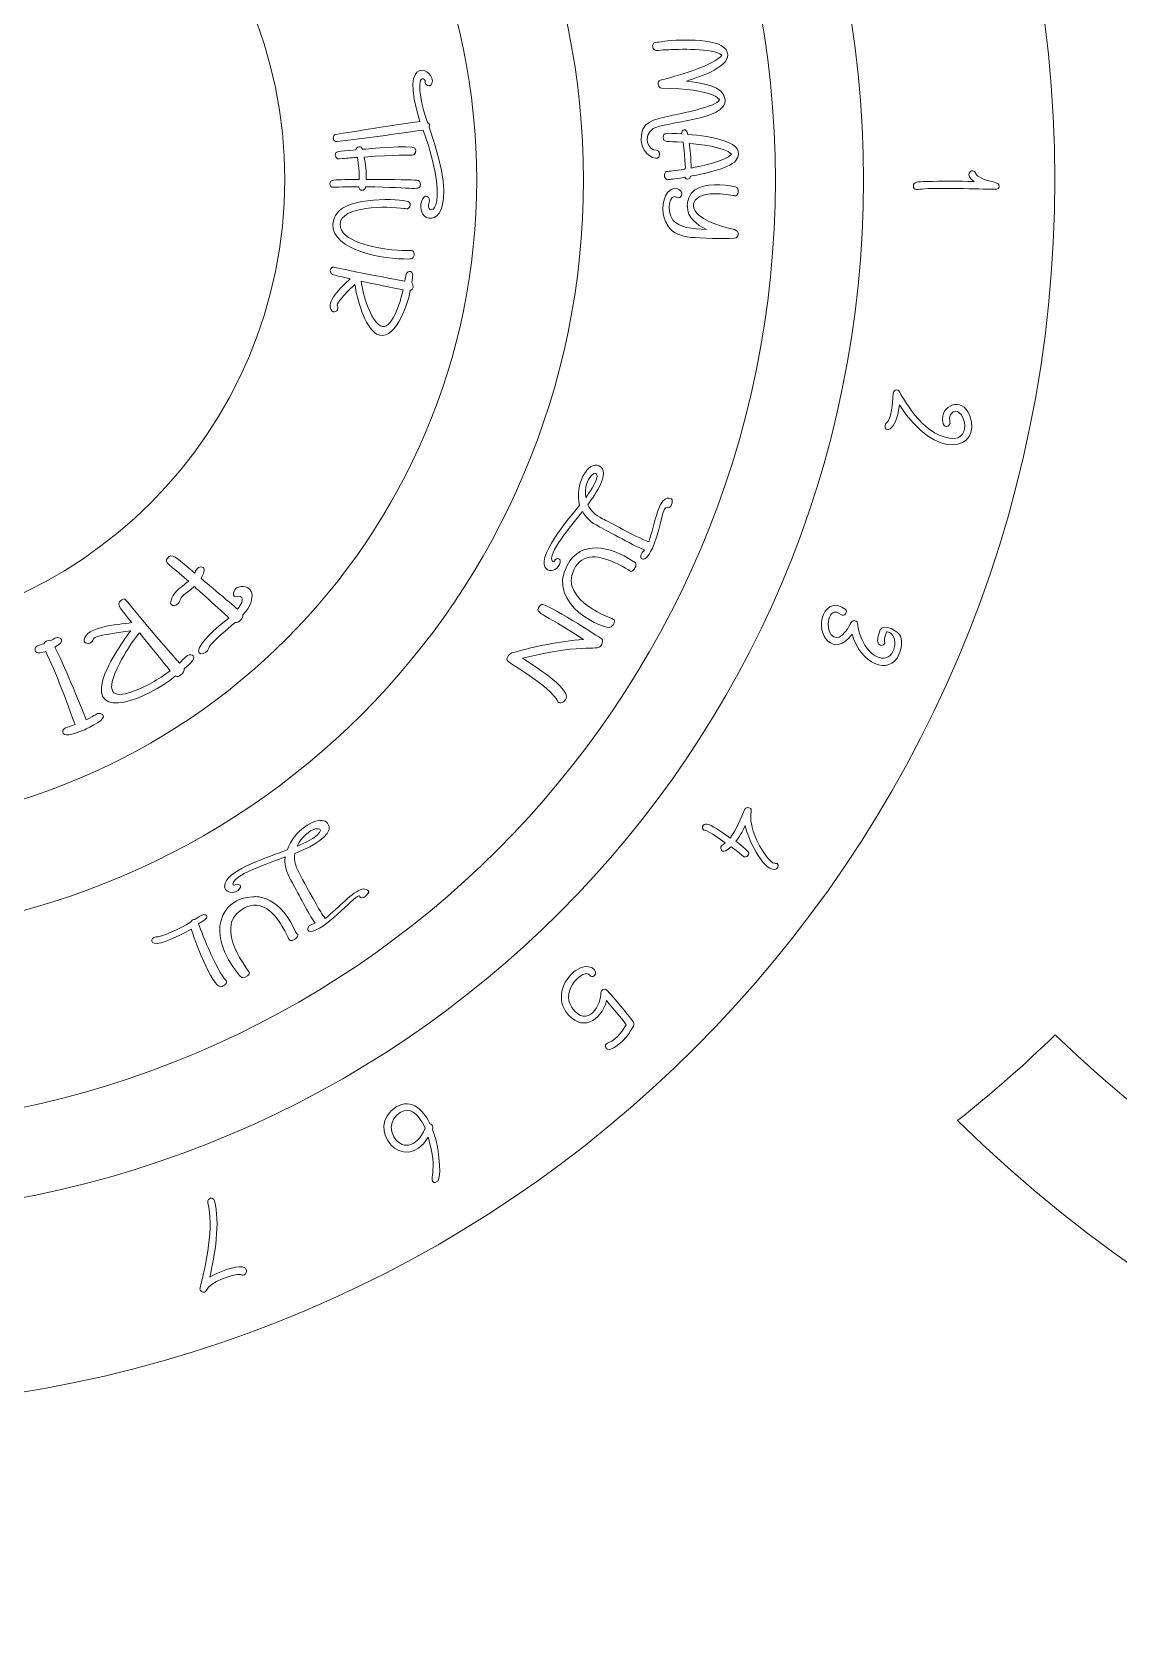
# Model space of a CAD drawing. Header units: inches. Extents: x 0.6 to 23.3, y -0.3 to 8.3.
# Drawn here: x 9.222 to 12.36, y -0.312 to 4.338 of the extents above; entities that cross this region are included whole.
import ezdxf

# ---------------------------------------------------------------- set-up
doc = ezdxf.new("R2010")
doc.units = ezdxf.units.IN
doc.header["$MEASUREMENT"] = 0
doc.layers.add('_U+0421_U+043B_U+043E_U+0439 1', color=7, linetype='Continuous')

msp = doc.modelspace()

# ---------------------------------------------------------------- linework, layer by layer
at = {"layer": '_U+0421_U+043B_U+043E_U+0439 1', "color": 1, "lineweight": 9, "true_color": 0xff0000}
for points in [[(8.6306, 0.3667), (6.6764, 0.3667), (5.0861, 1.9569), (5.0861, 3.9111), (5.0861, 5.8653), (6.6764, 7.4569), (8.6306, 7.4569), (10.5847, 7.4569), (12.175, 5.8667), (12.175, 3.9125), (12.1764, 1.9569), (10.5861, 0.3667), (8.6306, 0.3667)], [(8.6306, 6.9028), (6.9806, 6.9028), (5.6389, 5.5611), (5.6389, 3.9111), (5.6389, 2.2611), (6.9806, 0.9194), (8.6306, 0.9194), (10.2806, 0.9194), (11.6222, 2.2611), (11.6222, 3.9111), (11.6222, 5.5611), (10.2806, 6.9028), (8.6306, 6.9028)], [(8.6306, 1.175), (7.1208, 1.175), (5.8931, 2.4028), (5.8931, 3.9125), (5.8931, 5.4222), (7.1222, 6.6486), (8.6306, 6.6486), (10.1403, 6.6486), (11.3681, 5.4208), (11.3681, 3.9111), (11.3681, 2.4014), (10.1403, 1.175), (8.6306, 1.175)], [(8.6306, 6.0944), (7.4264, 6.0944), (6.4472, 5.1153), (6.4472, 3.9111), (6.4472, 2.7069), (7.4264, 1.7278), (8.6306, 1.7278), (9.8347, 1.7278), (10.8139, 2.7083), (10.8139, 3.9111), (10.8139, 5.1139), (9.8347, 6.0944), (8.6306, 6.0944)], [(8.6306, 2.0361), (7.5972, 2.0361), (6.7556, 2.8778), (6.7556, 3.9111), (6.7556, 4.9444), (7.5972, 5.7861), (8.6306, 5.7861), (9.6639, 5.7861), (10.5056, 4.9444), (10.5056, 3.9111), (10.5056, 2.8778), (9.6653, 2.0361), (8.6306, 2.0361)], [(8.6306, 5.2333), (7.9014, 5.2333), (7.3097, 4.6403), (7.3097, 3.9125), (7.3097, 3.1847), (7.9028, 2.5917), (8.6306, 2.5917), (9.3597, 2.5917), (9.9514, 3.1847), (9.9514, 3.9125), (9.9514, 4.6403), (9.3597, 5.2333), (8.6306, 5.2333)], [(17.1111, 1.4431), (15.7333, 0.1056), (13.5528, 0.1069), (12.1764, 1.4431), (12.0861, 1.3556), (11.9931, 1.2736), (11.8944, 1.1958), (13.4153, -0.3028), (15.8639, -0.3125), (17.3944, 1.1958), (17.2958, 1.2736), (17.2014, 1.3556), (17.1111, 1.4431)]]:
    msp.add_open_spline(points, degree=3, knots=[0, 0, 0, 0, 1, 1, 1, 2, 2, 2, 3, 3, 3, 4, 4, 4, 4], dxfattribs=at)
at = {"layer": '_U+0421_U+043B_U+043E_U+0439 1', "lineweight": 0}
for points, knots in [([(10.3639, 4.0778), (10.3306, 4.1708), (10.3389, 4.2194), (10.3569, 4.1986), (10.3542, 4.1847), (10.3708, 4.1764), (10.3764, 4.1903), (10.3903, 4.2319), (10.2764, 4.2833), (10.3417, 4.0806), (10.2625, 4.0694), (10.2194, 4.0625), (10.0986, 4.0431), (10.0958, 4.0431), (10.0944, 4.0417), (10.0931, 4.0389), (10.0875, 4.0306), (10.0958, 4.0208), (10.1028, 4.0222), (10.1903, 4.0333), (10.2639, 4.0431), (10.3514, 4.0556), (10.4403, 3.8014), (10.3528, 3.8042), (10.3681, 3.8472), (10.3708, 3.8542), (10.3681, 3.8611), (10.3625, 3.8639), (10.3486, 3.8708), (10.3375, 3.8347), (10.35, 3.8125), (10.3708, 3.7806), (10.4639, 3.7972), (10.3681, 4.0639), (10.3708, 4.0681), (10.3694, 4.075), (10.3639, 4.0778)], [0, 0, 0, 0, 1, 1, 1, 2, 2, 2, 3, 3, 3, 4, 4, 4, 5, 5, 5, 6, 6, 6, 7, 7, 7, 8, 8, 8, 9, 9, 9, 10, 10, 10, 11, 11, 11, 12, 12, 12, 12]), ([(11.0208, 4.3083), (11.0153, 4.3083), (11.0125, 4.3014), (11.0139, 4.2958), (11.0167, 4.2806), (11.0278, 4.2861), (11.0528, 4.2875), (11.0875, 4.2889), (11.1875, 4.2931), (11.2139, 4.2722), (11.1958, 4.2431), (11.0694, 4.2069), (11.0361, 4.2), (11.0264, 4.1972), (11.0278, 4.1778), (11.0389, 4.1764), (11.1944, 4.175), (11.2056, 4.1431), (11.2069, 4.1431), (11.1972, 4.1222), (11.0903, 4.1028), (11.0653, 4.0972), (11.0167, 4.0861), (10.9778, 4.0806), (10.9806, 4.025), (10.9847, 3.9819), (11.025, 3.9667), (11.0319, 3.9778), (11.0361, 3.9847), (11.0333, 3.9972), (11.025, 3.9972), (11, 3.9958), (10.9833, 4.0389), (11.0153, 4.0597), (11.0486, 4.0806), (11.2278, 4.0833), (11.2236, 4.1431), (11.2208, 4.1833), (11.1542, 4.1917), (11.1111, 4.1972), (11.1514, 4.2097), (11.2444, 4.2403), (11.2292, 4.2806), (11.2167, 4.3236), (11.0931, 4.3167), (11.0486, 4.3125), (11.0319, 4.3097), (11.0292, 4.3097), (11.0208, 4.3083)], [0, 0, 0, 0, 1, 1, 1, 2, 2, 2, 3, 3, 3, 4, 4, 4, 5, 5, 5, 6, 6, 6, 7, 7, 7, 8, 8, 8, 9, 9, 9, 10, 10, 10, 11, 11, 11, 12, 12, 12, 13, 13, 13, 14, 14, 14, 15, 15, 15, 16, 16, 16, 16]), ([(11.0875, 3.9403), (11.0528, 3.9347), (11.0528, 3.9375), (11.05, 3.9319), (11.0431, 3.9222), (11.0528, 3.9097), (11.0583, 3.9125), (11.0667, 3.9139), (11.0694, 3.9125), (11.1069, 3.9194), (11.1097, 3.9111), (11.1208, 3.9111), (11.1236, 3.9222), (11.1403, 3.9264), (11.2347, 3.9417), (11.2542, 3.9681), (11.2917, 4.0208), (11.1806, 4.0389), (11.1153, 4.0431), (11.1111, 4.0639), (11.0972, 4.0569), (11.0972, 4.0444), (11.0528, 4.0472), (11.0444, 4.0486), (11.0444, 4.0347), (11.0444, 4.0194), (11.0528, 4.0236), (11.1014, 4.0208), (11.1028, 4.0111), (11.1042, 3.9986), (11.1056, 3.9861), (11.1097, 3.9319), (11.1125, 3.9444), (11.0875, 3.9403)], [0, 0, 0, 0, 1, 1, 1, 2, 2, 2, 3, 3, 3, 4, 4, 4, 5, 5, 5, 6, 6, 6, 7, 7, 7, 8, 8, 8, 9, 9, 9, 10, 10, 10, 11, 11, 11, 11]), ([(10.0819, 3.9), (10.0819, 3.8944), (10.0861, 3.8903), (10.0917, 3.8903), (10.1111, 3.8917), (10.1444, 3.8917), (10.1653, 3.8917), (10.1653, 3.8792), (10.1833, 3.8778), (10.1847, 3.8917), (10.3347, 3.8903), (10.3417, 3.8792), (10.3431, 3.8986), (10.3431, 3.9056), (10.3403, 3.9111), (10.3333, 3.9111), (10.3181, 3.9111), (10.2764, 3.9139), (10.1861, 3.9125), (10.1875, 3.9347), (10.1847, 3.9583), (10.1806, 3.9778), (10.2708, 3.9847), (10.3125, 3.9833), (10.3194, 3.9833), (10.3292, 3.9833), (10.3333, 3.9958), (10.3264, 4.0042), (10.3194, 4.0125), (10.1861, 4.0014), (10.1764, 4), (10.1722, 4.0111), (10.1583, 4.0083), (10.1569, 3.9986), (10.1014, 3.9917), (10.0986, 3.9972), (10.0972, 3.9819), (10.0986, 3.9764), (10.1028, 3.9722), (10.1083, 3.9722), (10.1333, 3.975), (10.1375, 3.975), (10.1611, 3.9764), (10.1653, 3.9556), (10.1667, 3.9333), (10.1667, 3.9125), (10.1514, 3.9125), (10.1375, 3.9125), (10.125, 3.9125), (10.0972, 3.9111), (10.0819, 3.9139), (10.0819, 3.9)], [0, 0, 0, 0, 1, 1, 1, 2, 2, 2, 3, 3, 3, 4, 4, 4, 5, 5, 5, 6, 6, 6, 7, 7, 7, 8, 8, 8, 9, 9, 9, 10, 10, 10, 11, 11, 11, 12, 12, 12, 13, 13, 13, 14, 14, 14, 15, 15, 15, 16, 16, 16, 17, 17, 17, 17]), ([(11.2417, 3.9861), (11.2236, 3.9653), (11.1514, 3.9514), (11.125, 3.9458), (11.125, 3.9681), (11.1208, 4.0069), (11.1194, 4.0167), (11.1472, 4.0153), (11.2208, 4.0069), (11.2417, 3.9861)], [0, 0, 0, 0, 1, 1, 1, 2, 2, 2, 3, 3, 3, 3]), ([(11.9583, 3.9194), (11.9417, 3.9292), (11.95, 3.9306), (11.9431, 3.9361), (11.9319, 3.9444), (11.9139, 3.925), (11.9417, 3.9069), (11.8972, 3.9083), (11.8486, 3.9083), (11.8042, 3.9069), (11.7778, 3.9069), (11.7667, 3.9056), (11.7667, 3.8944), (11.7667, 3.8792), (11.7806, 3.8847), (11.7986, 3.8861), (11.8514, 3.8889), (11.9778, 3.8847), (12.0042, 3.8847), (12.0097, 3.8847), (12.0139, 3.8889), (12.0139, 3.8931), (12.0153, 3.9083), (11.9889, 3.9028), (11.9583, 3.9194)], [0, 0, 0, 0, 1, 1, 1, 2, 2, 2, 3, 3, 3, 4, 4, 4, 5, 5, 5, 6, 6, 6, 7, 7, 7, 8, 8, 8, 8]), ([(10.2958, 3.8292), (10.3014, 3.8292), (10.3042, 3.8264), (10.3097, 3.8306), (10.3139, 3.8347), (10.3153, 3.8431), (10.3111, 3.8472), (10.3042, 3.8569), (10.1542, 3.8653), (10.1083, 3.8222), (10.0903, 3.8042), (10.0917, 3.7861), (10.0903, 3.7833), (10.0889, 3.7083), (10.2347, 3.6819), (10.3097, 3.6833), (10.3153, 3.6847), (10.3181, 3.6819), (10.3222, 3.6875), (10.3278, 3.6944), (10.325, 3.7042), (10.3208, 3.7069), (10.3153, 3.7097), (10.3083, 3.7056), (10.2611, 3.7097), (10.2125, 3.7153), (10.1097, 3.7347), (10.1111, 3.7833), (10.1125, 3.8375), (10.2472, 3.8361), (10.2958, 3.8292)], [0, 0, 0, 0, 1, 1, 1, 2, 2, 2, 3, 3, 3, 4, 4, 4, 5, 5, 5, 6, 6, 6, 7, 7, 7, 8, 8, 8, 9, 9, 9, 10, 10, 10, 10]), ([(11.25, 3.7431), (11.2639, 3.7444), (11.2653, 3.7639), (11.25, 3.7681), (11.2472, 3.7694), (11.1792, 3.7819), (11.1472, 3.8097), (11.1111, 3.8417), (11.1361, 3.8875), (11.2458, 3.8667), (11.25, 3.8667), (11.2528, 3.8639), (11.2569, 3.8681), (11.2611, 3.8722), (11.2625, 3.8806), (11.2597, 3.8861), (11.2569, 3.8917), (11.2528, 3.8917), (11.2375, 3.8944), (11.2014, 3.9), (11.1472, 3.9014), (11.125, 3.8722), (11.1125, 3.8556), (11.1139, 3.8361), (11.1139, 3.8347), (11.1139, 3.8028), (11.1403, 3.7833), (11.1694, 3.7681), (11.1278, 3.7708), (11.0903, 3.7736), (11.0722, 3.7958), (11.0514, 3.8222), (11.0625, 3.875), (11.0847, 3.8611), (11.0903, 3.8583), (11.0944, 3.8625), (11.0972, 3.8667), (11.1028, 3.8847), (11.075, 3.8972), (11.0569, 3.875), (11.0389, 3.8514), (11.0389, 3.8069), (11.0583, 3.7778), (11.0736, 3.7556), (11.0958, 3.75), (11.1236, 3.7458), (11.1542, 3.7444), (11.2181, 3.7403), (11.25, 3.7431)], [0, 0, 0, 0, 1, 1, 1, 2, 2, 2, 3, 3, 3, 4, 4, 4, 5, 5, 5, 6, 6, 6, 7, 7, 7, 8, 8, 8, 9, 9, 9, 10, 10, 10, 11, 11, 11, 12, 12, 12, 13, 13, 13, 14, 14, 14, 15, 15, 15, 16, 16, 16, 16]), ([(10.3139, 3.5917), (10.3236, 3.5944), (10.325, 3.6097), (10.3181, 3.6153), (10.3194, 3.6236), (10.3208, 3.6361), (10.3208, 3.6361), (10.3208, 3.6417), (10.3181, 3.6486), (10.3111, 3.6472), (10.3, 3.6458), (10.3014, 3.6347), (10.2986, 3.6194), (10.0833, 3.6583), (10.0944, 3.6625), (10.0875, 3.6583), (10.0806, 3.6542), (10.0806, 3.6431), (10.0889, 3.6389), (10.0958, 3.6361), (10.1208, 3.6306), (10.1403, 3.6264), (10.1153, 3.6014), (10.0667, 3.5597), (10.0875, 3.5333), (10.0958, 3.525), (10.1111, 3.5375), (10.1028, 3.5486), (10.1042, 3.55), (10.0944, 3.5542), (10.1542, 3.6097), (10.1597, 3.5681), (10.1819, 3.4889), (10.2167, 3.4667), (10.2653, 3.4389), (10.3056, 3.5458), (10.3139, 3.5917)], [0, 0, 0, 0, 1, 1, 1, 2, 2, 2, 3, 3, 3, 4, 4, 4, 5, 5, 5, 6, 6, 6, 7, 7, 7, 8, 8, 8, 9, 9, 9, 10, 10, 10, 11, 11, 11, 12, 12, 12, 12]), ([(10.2278, 3.4903), (10.1986, 3.5069), (10.1778, 3.5778), (10.1722, 3.6194), (10.2236, 3.6083), (10.2181, 3.6097), (10.2931, 3.5944), (10.2861, 3.5583), (10.2583, 3.4722), (10.2278, 3.4903)], [0, 0, 0, 0, 1, 1, 1, 2, 2, 2, 3, 3, 3, 3]), ([(11.8514, 3.2125), (11.8528, 3.2083), (11.8528, 3.2069), (11.8528, 3.2069), (11.8583, 3.1931), (11.875, 3.2014), (11.8722, 3.2125), (11.8722, 3.2167), (11.8667, 3.2306), (11.8819, 3.2417), (11.9139, 3.2597), (11.9472, 3.1417), (11.8556, 3.1694), (11.7764, 3.1931), (11.7306, 3.3), (11.7222, 3.3042), (11.7181, 3.3069), (11.7083, 3.3042), (11.7083, 3.2958), (11.7056, 3.2097), (11.6875, 3.2139), (11.6847, 3.2028), (11.6806, 3.1833), (11.7153, 3.1764), (11.7264, 3.2625), (11.8306, 3.0944), (11.9653, 3.1319), (11.9292, 3.2306), (11.9069, 3.2903), (11.8431, 3.2597), (11.8514, 3.2125)], [0, 0, 0, 0, 1, 1, 1, 2, 2, 2, 3, 3, 3, 4, 4, 4, 5, 5, 5, 6, 6, 6, 7, 7, 7, 8, 8, 8, 9, 9, 9, 10, 10, 10, 10]), ([(11.0681, 2.9903), (11.0319, 3.0097), (11.0194, 2.9139), (11.0028, 2.8667), (10.9611, 2.8819), (10.8875, 2.925), (10.8694, 2.9333), (10.8472, 2.9444), (10.8333, 2.9583), (10.8264, 2.9736), (10.8486, 3.0042), (10.8931, 3.0681), (10.8597, 3.0861), (10.8292, 3.1028), (10.7861, 3.0319), (10.8028, 2.9722), (10.775, 2.9375), (10.6681, 2.8153), (10.7097, 2.7861), (10.7181, 2.7806), (10.7347, 2.7819), (10.7444, 2.8014), (10.7528, 2.8181), (10.7375, 2.825), (10.7292, 2.8097), (10.7264, 2.8083), (10.7236, 2.8097), (10.7222, 2.8139), (10.7153, 2.8417), (10.7917, 2.9292), (10.8111, 2.9542), (10.8208, 2.9361), (10.8361, 2.9222), (10.8583, 2.9111), (10.8722, 2.9042), (10.9528, 2.8583), (10.9903, 2.8431), (10.9889, 2.8417), (10.9875, 2.8403), (10.9861, 2.8389), (10.9681, 2.8208), (10.9903, 2.7889), (11.0181, 2.8611), (11.0375, 2.9097), (11.0431, 2.9722), (11.0556, 2.9653), (11.0681, 2.9597), (11.0736, 2.9875), (11.0681, 2.9903)], [0, 0, 0, 0, 1, 1, 1, 2, 2, 2, 3, 3, 3, 4, 4, 4, 5, 5, 5, 6, 6, 6, 7, 7, 7, 8, 8, 8, 9, 9, 9, 10, 10, 10, 11, 11, 11, 12, 12, 12, 13, 13, 13, 14, 14, 14, 15, 15, 15, 16, 16, 16, 16]), ([(10.8528, 3.0514), (10.85, 3.0361), (10.8292, 3.0069), (10.8208, 2.9944), (10.8111, 3.0542), (10.8597, 3.0819), (10.8528, 3.0514)], [0, 0, 0, 0, 1, 1, 1, 2, 2, 2, 2]), ([(10.9569, 2.8111), (10.8917, 2.8542), (10.8069, 2.8736), (10.7667, 2.7986), (10.7056, 2.6861), (10.8764, 2.6083), (10.8944, 2.6208), (10.9028, 2.6278), (10.9056, 2.6389), (10.9028, 2.6417), (10.9014, 2.6444), (10.7431, 2.6958), (10.7861, 2.7861), (10.8111, 2.8375), (10.8611, 2.8278), (10.9125, 2.8028), (10.9528, 2.7833), (10.9486, 2.7778), (10.9556, 2.7833), (10.9639, 2.7889), (10.9694, 2.8028), (10.9625, 2.8083), (10.9611, 2.8083), (10.9583, 2.8111), (10.9569, 2.8111)], [0, 0, 0, 0, 1, 1, 1, 2, 2, 2, 3, 3, 3, 4, 4, 4, 5, 5, 5, 6, 6, 6, 7, 7, 7, 8, 8, 8, 8]), ([(9.7139, 2.575), (9.6819, 2.5333), (9.7278, 2.5375), (9.7319, 2.5597), (9.7333, 2.5708), (9.7833, 2.6125), (9.8083, 2.6333), (9.8194, 2.6319), (9.8319, 2.6458), (9.8306, 2.6556), (9.875, 2.7042), (9.8583, 2.7472), (9.8181, 2.7361), (9.8069, 2.7333), (9.7986, 2.7153), (9.8056, 2.7097), (9.8111, 2.7042), (9.8181, 2.7125), (9.8236, 2.7083), (9.8361, 2.7014), (9.8236, 2.6833), (9.8153, 2.6722), (9.8139, 2.6736), (9.7111, 2.7597), (9.7097, 2.7611), (9.7125, 2.7667), (9.7222, 2.7833), (9.7181, 2.7903), (9.7153, 2.7944), (9.7083, 2.7944), (9.7097, 2.7944), (9.6986, 2.7944), (9.6944, 2.7833), (9.6917, 2.7764), (9.6333, 2.8264), (9.625, 2.8333), (9.6139, 2.8208), (9.6139, 2.8208), (9.6153, 2.8194), (9.6153, 2.8194), (9.6153, 2.8194), (9.6139, 2.8208), (9.6139, 2.8208), (9.6, 2.8056), (9.6181, 2.8042), (9.6736, 2.7528), (9.6458, 2.7306), (9.6292, 2.7208), (9.6222, 2.6944), (9.6181, 2.6778), (9.6444, 2.6792), (9.6486, 2.6972), (9.6514, 2.7097), (9.6597, 2.7125), (9.6903, 2.7375), (9.6917, 2.7361), (9.7889, 2.6486), (9.7903, 2.6472), (9.7806, 2.6389), (9.7333, 2.6014), (9.7139, 2.575)], [0, 0, 0, 0, 1, 1, 1, 2, 2, 2, 3, 3, 3, 4, 4, 4, 5, 5, 5, 6, 6, 6, 7, 7, 7, 8, 8, 8, 9, 9, 9, 10, 10, 10, 11, 11, 11, 12, 12, 12, 13, 13, 13, 14, 14, 14, 15, 15, 15, 16, 16, 16, 17, 17, 17, 18, 18, 18, 19, 19, 19, 20, 20, 20, 20]), ([(9.6528, 2.4833), (9.6528, 2.4833), (9.6514, 2.4847), (9.6514, 2.4847), (9.6514, 2.4847), (9.6514, 2.4847), (9.6514, 2.4847), (9.6514, 2.4847), (9.6528, 2.4833), (9.6528, 2.4833), (9.6583, 2.4875), (9.6625, 2.4944), (9.6611, 2.5), (9.6847, 2.5208), (9.6875, 2.525), (9.6889, 2.5306), (9.6889, 2.5347), (9.6875, 2.5375), (9.6847, 2.5389), (9.6722, 2.5458), (9.6611, 2.5292), (9.6472, 2.5167), (9.4639, 2.7236), (9.5, 2.7056), (9.4778, 2.6972), (9.4639, 2.6861), (9.4778, 2.6736), (9.5097, 2.6333), (9.4653, 2.6264), (9.3778, 2.6222), (9.3722, 2.5833), (9.3708, 2.5736), (9.3861, 2.5694), (9.3944, 2.5778), (9.4042, 2.5875), (9.3778, 2.5931), (9.5069, 2.6097), (9.4778, 2.5722), (9.4389, 2.5111), (9.4264, 2.4681), (9.3931, 2.35), (9.5528, 2.4111), (9.6361, 2.4792), (9.6403, 2.4764), (9.6458, 2.4778), (9.6528, 2.4833)], [0, 0, 0, 0, 1, 1, 1, 2, 2, 2, 3, 3, 3, 4, 4, 4, 5, 5, 5, 6, 6, 6, 7, 7, 7, 8, 8, 8, 9, 9, 9, 10, 10, 10, 11, 11, 11, 12, 12, 12, 13, 13, 13, 14, 14, 14, 15, 15, 15, 15]), ([(10.7639, 2.4153), (10.775, 2.4444), (10.6639, 2.5139), (10.6375, 2.5306), (10.8333, 2.5792), (10.8542, 2.5458), (10.8667, 2.5708), (10.8694, 2.5764), (10.8708, 2.5833), (10.8667, 2.5861), (10.8611, 2.5903), (10.7042, 2.6917), (10.6931, 2.6861), (10.6903, 2.6847), (10.6875, 2.6819), (10.6861, 2.6792), (10.6736, 2.6597), (10.6875, 2.6667), (10.8139, 2.5847), (10.7444, 2.5792), (10.675, 2.5653), (10.6069, 2.5458), (10.5986, 2.5431), (10.5931, 2.5319), (10.5931, 2.5264), (10.5931, 2.5181), (10.6542, 2.4889), (10.7069, 2.4431), (10.7167, 2.4347), (10.7361, 2.4167), (10.7403, 2.4042), (10.7458, 2.3972), (10.7597, 2.4042), (10.7639, 2.4153)], [0, 0, 0, 0, 1, 1, 1, 2, 2, 2, 3, 3, 3, 4, 4, 4, 5, 5, 5, 6, 6, 6, 7, 7, 7, 8, 8, 8, 9, 9, 9, 10, 10, 10, 11, 11, 11, 11]), ([(11.6708, 2.6125), (11.6458, 2.5556), (11.6903, 2.5611), (11.6833, 2.5806), (11.6833, 2.5889), (11.6833, 2.5917), (11.6889, 2.6056), (11.6903, 2.6069), (11.6903, 2.6083), (11.6917, 2.6069), (11.7292, 2.5986), (11.7139, 2.5236), (11.675, 2.5306), (11.6486, 2.5347), (11.6278, 2.5611), (11.6167, 2.5875), (11.6014, 2.6222), (11.6111, 2.6375), (11.5972, 2.6389), (11.5833, 2.6417), (11.5875, 2.6222), (11.5611, 2.5972), (11.5389, 2.5764), (11.5125, 2.6056), (11.5222, 2.6431), (11.5264, 2.6611), (11.5389, 2.6708), (11.5569, 2.6569), (11.5681, 2.6486), (11.5792, 2.6653), (11.5694, 2.6722), (11.5444, 2.6917), (11.5194, 2.6833), (11.5069, 2.6569), (11.4819, 2.5986), (11.5389, 2.5292), (11.5903, 2.6), (11.6111, 2.5153), (11.6986, 2.4778), (11.725, 2.5417), (11.7319, 2.5583), (11.7361, 2.5764), (11.7292, 2.5944), (11.7264, 2.6056), (11.6806, 2.6347), (11.6708, 2.6125)], [0, 0, 0, 0, 1, 1, 1, 2, 2, 2, 3, 3, 3, 4, 4, 4, 5, 5, 5, 6, 6, 6, 7, 7, 7, 8, 8, 8, 9, 9, 9, 10, 10, 10, 11, 11, 11, 12, 12, 12, 13, 13, 13, 14, 14, 14, 15, 15, 15, 15]), ([(9.4181, 2.3708), (9.4069, 2.3722), (9.4069, 2.3667), (9.3778, 2.3528), (9.3583, 2.4042), (9.3125, 2.5139), (9.2875, 2.5625), (9.3236, 2.5806), (9.3014, 2.5944), (9.2889, 2.5889), (9.2889, 2.5889), (9.2792, 2.5833), (9.2736, 2.5806), (9.2667, 2.5833), (9.2583, 2.5792), (9.2556, 2.5722), (9.2431, 2.5681), (9.2292, 2.5667), (9.2306, 2.5542), (9.2319, 2.5389), (9.2556, 2.5486), (9.2611, 2.55), (9.2903, 2.4903), (9.3236, 2.4014), (9.3458, 2.3389), (9.3389, 2.3361), (9.3319, 2.3347), (9.325, 2.3319), (9.3042, 2.3278), (9.3056, 2.3042), (9.3292, 2.3097), (9.3319, 2.3097), (9.3708, 2.3208), (9.3778, 2.3264), (9.4056, 2.3403), (9.4472, 2.3611), (9.4181, 2.3708)], [0, 0, 0, 0, 1, 1, 1, 2, 2, 2, 3, 3, 3, 4, 4, 4, 5, 5, 5, 6, 6, 6, 7, 7, 7, 8, 8, 8, 9, 9, 9, 10, 10, 10, 11, 11, 11, 12, 12, 12, 12]), ([(9.5097, 2.4333), (9.4556, 2.4153), (9.4292, 2.4278), (9.475, 2.5167), (9.4889, 2.5431), (9.5083, 2.575), (9.5319, 2.6042), (9.5639, 2.5639), (9.5667, 2.5611), (9.6208, 2.4944), (9.5861, 2.4694), (9.55, 2.4472), (9.5097, 2.4333)], [0, 0, 0, 0, 1, 1, 1, 2, 2, 2, 3, 3, 3, 4, 4, 4, 4]), ([(11.3653, 1.9389), (11.3542, 1.9375), (11.3306, 1.975), (11.3222, 1.9889), (11.2764, 2.0764), (11.3111, 2.0944), (11.2917, 2.0986), (11.2847, 2.1014), (11.2792, 2.0944), (11.2792, 2.0931), (11.2694, 2.0694), (11.2569, 2.0375), (11.2375, 2.0111), (11.2236, 2.0208), (11.1917, 2.0444), (11.1764, 2.05), (11.1597, 2.0556), (11.1542, 2.0431), (11.1597, 2.0361), (11.1653, 2.0292), (11.1597, 2.0444), (11.2236, 1.9972), (11.2153, 1.9889), (11.2125, 1.9917), (11.2111, 1.9861), (11.2083, 1.9764), (11.2167, 1.9625), (11.2403, 1.9861), (11.2847, 1.9528), (11.2736, 1.9569), (11.2819, 1.9569), (11.2875, 1.9569), (11.2917, 1.9625), (11.2917, 1.9681), (11.2903, 1.975), (11.2597, 1.9972), (11.2542, 2.0014), (11.2681, 2.0194), (11.2764, 2.0375), (11.2806, 2.0472), (11.2889, 2.0111), (11.3292, 1.9208), (11.3653, 1.9208), (11.375, 1.9208), (11.3792, 1.9319), (11.3736, 1.9375), (11.3694, 1.9389), (11.3667, 1.9375), (11.3653, 1.9389)], [0, 0, 0, 0, 1, 1, 1, 2, 2, 2, 3, 3, 3, 4, 4, 4, 5, 5, 5, 6, 6, 6, 7, 7, 7, 8, 8, 8, 9, 9, 9, 10, 10, 10, 11, 11, 11, 12, 12, 12, 13, 13, 13, 14, 14, 14, 15, 15, 15, 16, 16, 16, 16]), ([(10.175, 1.8639), (10.1472, 1.8569), (10.1069, 1.8097), (10.0681, 1.7792), (10.0597, 1.7903), (10.0514, 1.8042), (10.0431, 1.8194), (9.9875, 1.9181), (9.975, 1.9361), (9.9806, 1.9667), (10.0139, 1.9806), (10.0694, 2.0042), (10.0792, 2.0361), (10.0819, 2.0444), (10.0764, 2.0583), (10.0639, 2.0611), (10.0361, 2.0681), (9.9778, 2.0333), (9.9597, 1.9778), (9.9042, 1.9556), (9.7944, 1.9236), (9.7792, 1.8806), (9.7694, 1.8514), (9.8111, 1.8458), (9.8222, 1.8667), (9.8278, 1.875), (9.8167, 1.8819), (9.8056, 1.875), (9.7958, 1.875), (9.7958, 1.8986), (9.8875, 1.9319), (9.9042, 1.9389), (9.9486, 1.9542), (9.9528, 1.9569), (9.9486, 1.9236), (9.9625, 1.9028), (9.9736, 1.8819), (9.9917, 1.8486), (10.0194, 1.7944), (10.0389, 1.7653), (10.0361, 1.7639), (10.0208, 1.7611), (10.0181, 1.7514), (10.0167, 1.7458), (10.0194, 1.7417), (10.025, 1.7417), (10.0653, 1.7417), (10.1486, 1.8403), (10.1653, 1.8444), (10.1681, 1.8458), (10.1667, 1.8375), (10.175, 1.8389), (10.1806, 1.8389), (10.1889, 1.8458), (10.1917, 1.8514), (10.2, 1.8569), (10.1847, 1.8667), (10.175, 1.8639)], [0, 0, 0, 0, 1, 1, 1, 2, 2, 2, 3, 3, 3, 4, 4, 4, 5, 5, 5, 6, 6, 6, 7, 7, 7, 8, 8, 8, 9, 9, 9, 10, 10, 10, 11, 11, 11, 12, 12, 12, 13, 13, 13, 14, 14, 14, 15, 15, 15, 16, 16, 16, 17, 17, 17, 18, 18, 18, 19, 19, 19, 19]), ([(10.0403, 2.0375), (10.0625, 2.0431), (10.0667, 2.0208), (9.9875, 1.9875), (9.9986, 2.0139), (10.0222, 2.0333), (10.0403, 2.0375)], [0, 0, 0, 0, 1, 1, 1, 2, 2, 2, 2]), ([(9.9778, 1.7514), (9.9292, 1.8528), (9.8597, 1.8417), (9.8597, 1.8417), (9.7681, 1.8389), (9.7181, 1.7389), (9.8208, 1.6139), (9.825, 1.6111), (9.825, 1.6083), (9.8306, 1.6083), (9.8403, 1.6083), (9.8486, 1.6167), (9.85, 1.6222), (9.85, 1.6236), (9.7444, 1.7514), (9.8264, 1.8042), (9.875, 1.8361), (9.9153, 1.8056), (9.9444, 1.7556), (9.9667, 1.7181), (9.9611, 1.7153), (9.9694, 1.7153), (9.9792, 1.7153), (9.9917, 1.725), (9.9889, 1.7333), (9.9847, 1.7347), (9.9847, 1.7361), (9.9778, 1.7514)], [0, 0, 0, 0, 1, 1, 1, 2, 2, 2, 3, 3, 3, 4, 4, 4, 5, 5, 5, 6, 6, 6, 7, 7, 7, 8, 8, 8, 9, 9, 9, 9]), ([(9.7667, 1.5819), (9.7764, 1.5833), (9.7875, 1.5931), (9.7819, 1.6), (9.7569, 1.6222), (9.7028, 1.7583), (9.7028, 1.7639), (9.7042, 1.7667), (9.7333, 1.7778), (9.725, 1.7875), (9.7222, 1.7903), (9.7167, 1.7903), (9.7181, 1.7903), (9.7125, 1.7903), (9.6972, 1.7806), (9.6917, 1.7764), (9.6861, 1.7764), (9.6819, 1.7722), (9.6806, 1.7694), (9.6764, 1.7639), (9.6056, 1.7278), (9.5861, 1.7264), (9.5681, 1.7292), (9.5556, 1.7056), (9.5833, 1.7069), (9.6069, 1.7083), (9.6667, 1.7403), (9.6819, 1.7486), (9.6861, 1.7278), (9.7431, 1.5792), (9.7667, 1.5819)], [0, 0, 0, 0, 1, 1, 1, 2, 2, 2, 3, 3, 3, 4, 4, 4, 5, 5, 5, 6, 6, 6, 7, 7, 7, 8, 8, 8, 9, 9, 9, 10, 10, 10, 10]), ([(10.8819, 1.5722), (10.875, 1.5792), (10.8639, 1.5736), (10.8639, 1.5639), (10.8681, 1.5361), (10.8264, 1.4556), (10.7806, 1.5222), (10.7458, 1.5722), (10.8167, 1.6375), (10.8319, 1.6153), (10.8347, 1.6111), (10.8417, 1.6097), (10.8458, 1.6139), (10.8597, 1.625), (10.8319, 1.6583), (10.7903, 1.6278), (10.7819, 1.6222), (10.7611, 1.6014), (10.7542, 1.5778), (10.7472, 1.5542), (10.7486, 1.5319), (10.7625, 1.5111), (10.8069, 1.4472), (10.8653, 1.4833), (10.8806, 1.5417), (10.8972, 1.5222), (10.9222, 1.4931), (10.9375, 1.4722), (10.9014, 1.4125), (10.8819, 1.425), (10.8778, 1.4139), (10.8764, 1.4083), (10.8792, 1.4028), (10.8833, 1.4014), (10.8958, 1.3972), (10.925, 1.4222), (10.9347, 1.4333), (10.9444, 1.4444), (10.9486, 1.4528), (10.9583, 1.4681), (10.9611, 1.4722), (10.9597, 1.475), (10.9583, 1.4792), (10.9389, 1.5069), (10.9056, 1.5458), (10.8819, 1.5722)], [0, 0, 0, 0, 1, 1, 1, 2, 2, 2, 3, 3, 3, 4, 4, 4, 5, 5, 5, 6, 6, 6, 7, 7, 7, 8, 8, 8, 9, 9, 9, 10, 10, 10, 11, 11, 11, 12, 12, 12, 13, 13, 13, 14, 14, 14, 15, 15, 15, 15]), ([(10.3778, 1.1708), (10.3806, 1.1778), (10.3778, 1.1847), (10.3708, 1.1861), (10.3653, 1.1986), (10.3514, 1.2208), (10.3347, 1.2333), (10.3153, 1.2472), (10.2944, 1.2472), (10.2736, 1.2347), (10.1778, 1.175), (10.2972, 1.0333), (10.3653, 1.1472), (10.3972, 1.0486), (10.3625, 1.0167), (10.3861, 1.0167), (10.4097, 1.0167), (10.3944, 1.1125), (10.3889, 1.1361), (10.3861, 1.1472), (10.3819, 1.1597), (10.3778, 1.1708)], [0, 0, 0, 0, 1, 1, 1, 2, 2, 2, 3, 3, 3, 4, 4, 4, 5, 5, 5, 6, 6, 6, 7, 7, 7, 7]), ([(10.2667, 1.1486), (10.2431, 1.1875), (10.2778, 1.225), (10.3056, 1.225), (10.3292, 1.225), (10.3472, 1.1944), (10.3569, 1.1736), (10.3306, 1.1111), (10.2861, 1.1139), (10.2667, 1.1486)], [0, 0, 0, 0, 1, 1, 1, 2, 2, 2, 3, 3, 3, 3]), ([(9.7625, 0.7569), (9.7528, 0.7528), (9.7444, 0.7486), (9.7347, 0.7431), (9.75, 0.8069), (9.7653, 0.9), (9.7486, 0.9639), (9.7458, 0.975), (9.7278, 0.9736), (9.7292, 0.9583), (9.7472, 0.8903), (9.725, 0.7806), (9.7069, 0.7125), (9.7042, 0.7014), (9.7194, 0.6944), (9.725, 0.7056), (9.7361, 0.7292), (9.7986, 0.7528), (9.825, 0.7514), (9.8403, 0.7361), (9.8708, 0.8028), (9.7625, 0.7569)], [0, 0, 0, 0, 1, 1, 1, 2, 2, 2, 3, 3, 3, 4, 4, 4, 5, 5, 5, 6, 6, 6, 7, 7, 7, 7])]:
    msp.add_open_spline(points, degree=3, knots=knots, dxfattribs=at)

doc.saveas('drawing.dxf')
